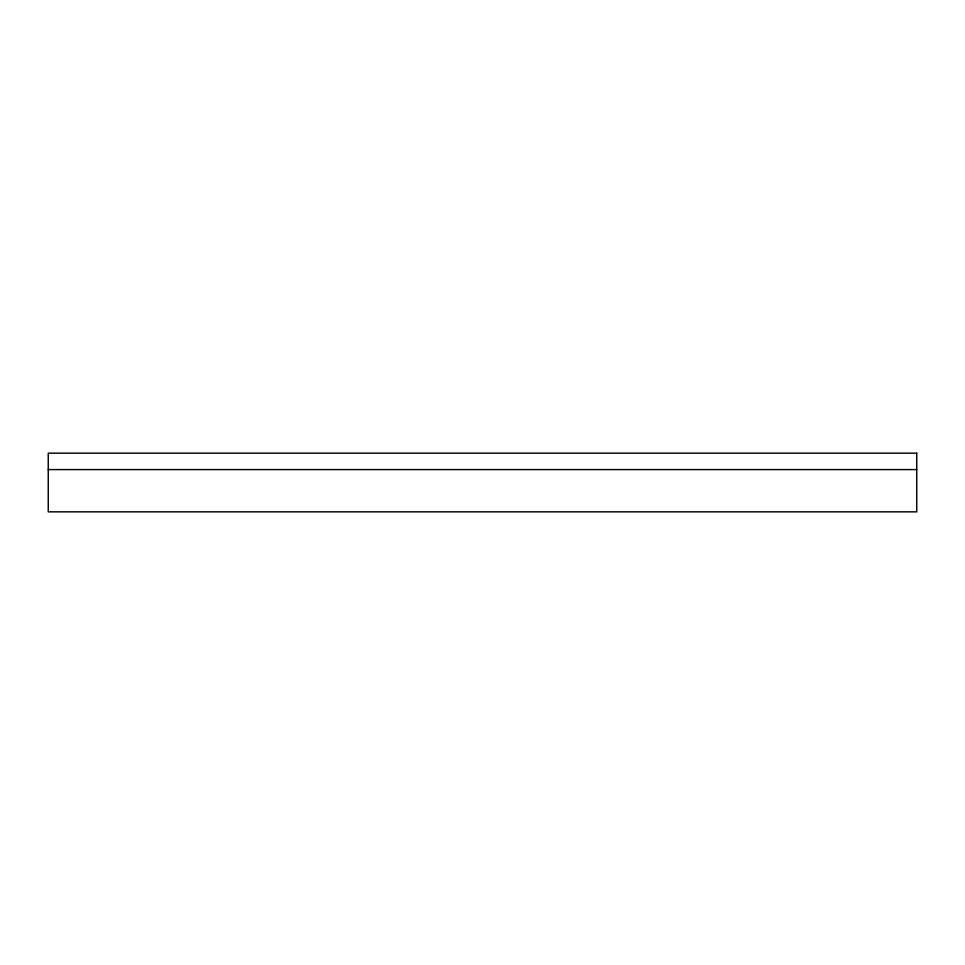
<?xml version="1.0" encoding="UTF-8"?>
<svg xmlns="http://www.w3.org/2000/svg" width="965" height="965" viewBox="0 0 965 965"><rect width="100%" height="100%" fill="white"/><g stroke="black" fill="none" stroke-linecap="round" stroke-linejoin="round"><path stroke-width="1.45" d="M48.25 469.593L916.75 469.593M916.75 453.164L48.25 453.164L48.25 511.836L916.75 511.836L916.75 453.164"/></g></svg>
